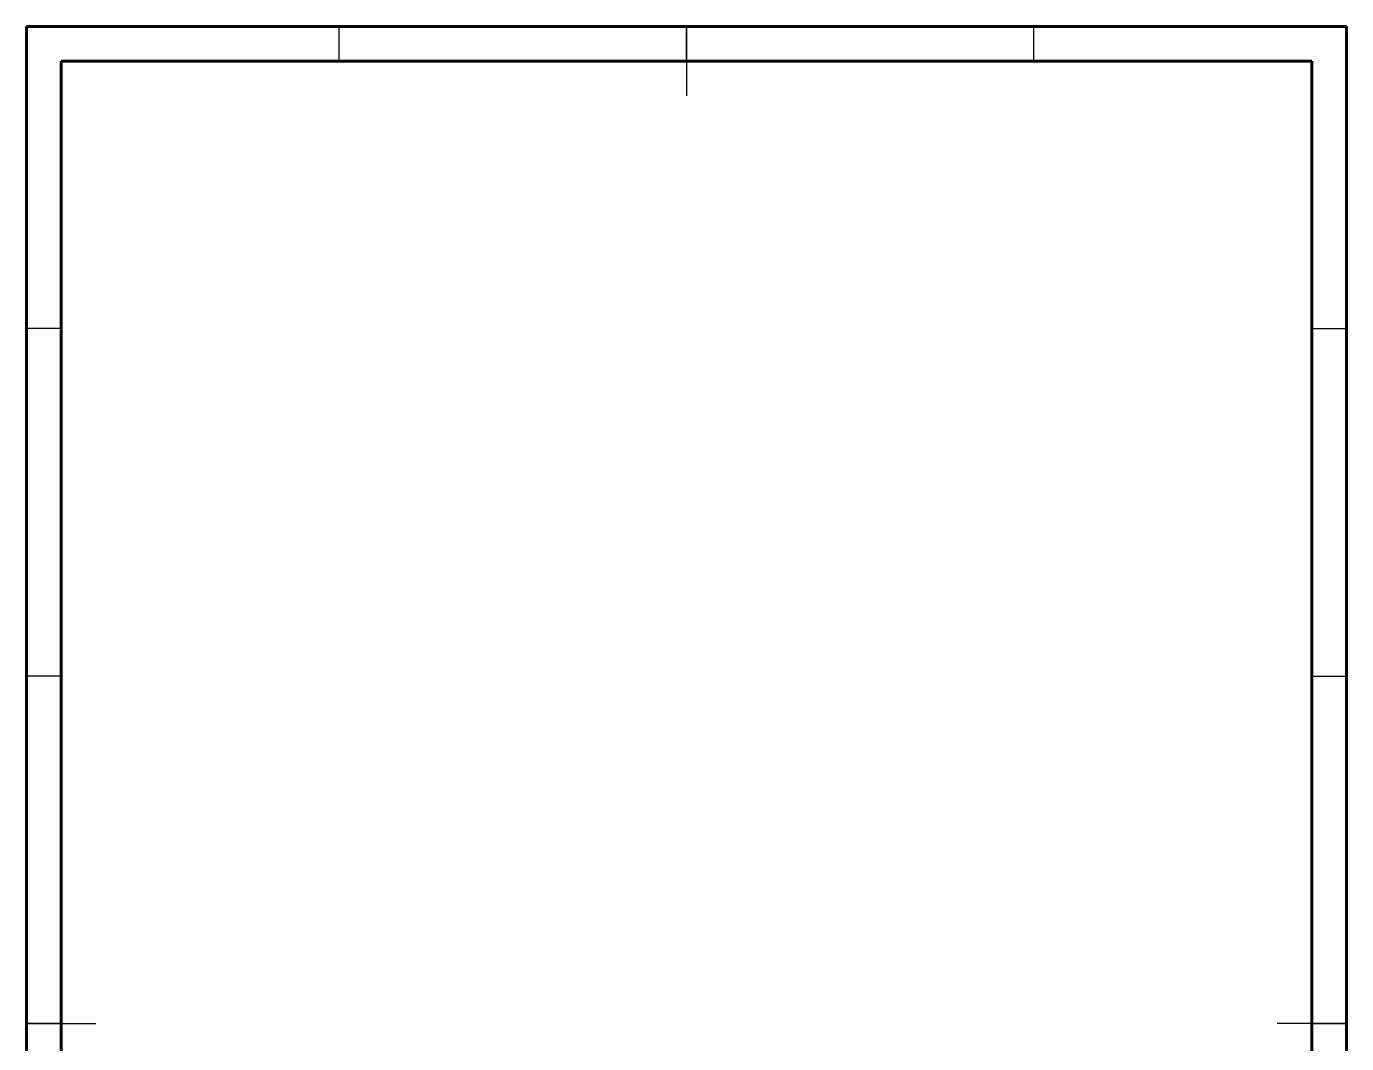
# Model space of a CAD drawing. Header units: millimetres. Extents: x 16 to 1025, y 5 to 1460.
# Drawn here: x 75 to 1025, y 728 to 1460 of the extents above; entities that cross this region are included whole.
import ezdxf

# ---------------------------------------------------------------- set-up
doc = ezdxf.new("R2010")
doc.units = ezdxf.units.MM

msp = doc.modelspace()

# ---------------------------------------------------------------- linework, layer by layer
at = {"color": 7, "linetype": 'Continuous', "lineweight": 60}
for p, q in [((75, 25), (75, 1460)), ((75, 1460), (1025, 1460)), ((1025, 1460), (1025, 25)), ((100, 50), (100, 1435)), ((100, 1435), (1000, 1435)), ((1000, 1435), (1000, 50))]:
    msp.add_line(p, q, dxfattribs=at)
at = {"color": 7, "linetype": 'Continuous', "lineweight": 30}
for p, q in [((300, 1435), (300, 1460)), ((550, 1460), (550, 1410)), ((550, 1435), (550, 1460)), ((800, 1435), (800, 1460)), ((100, 1242.5), (75, 1242.5)), ((1000, 1242.5), (1025, 1242.5)), ((100, 992.5), (75, 992.5)), ((1000, 992.5), (1025, 992.5)), ((75, 742.5), (125, 742.5)), ((100, 742.5), (75, 742.5)), ((1025, 742.5), (975, 742.5)), ((1000, 742.5), (1025, 742.5))]:
    msp.add_line(p, q, dxfattribs=at)

doc.saveas('drawing.dxf')
